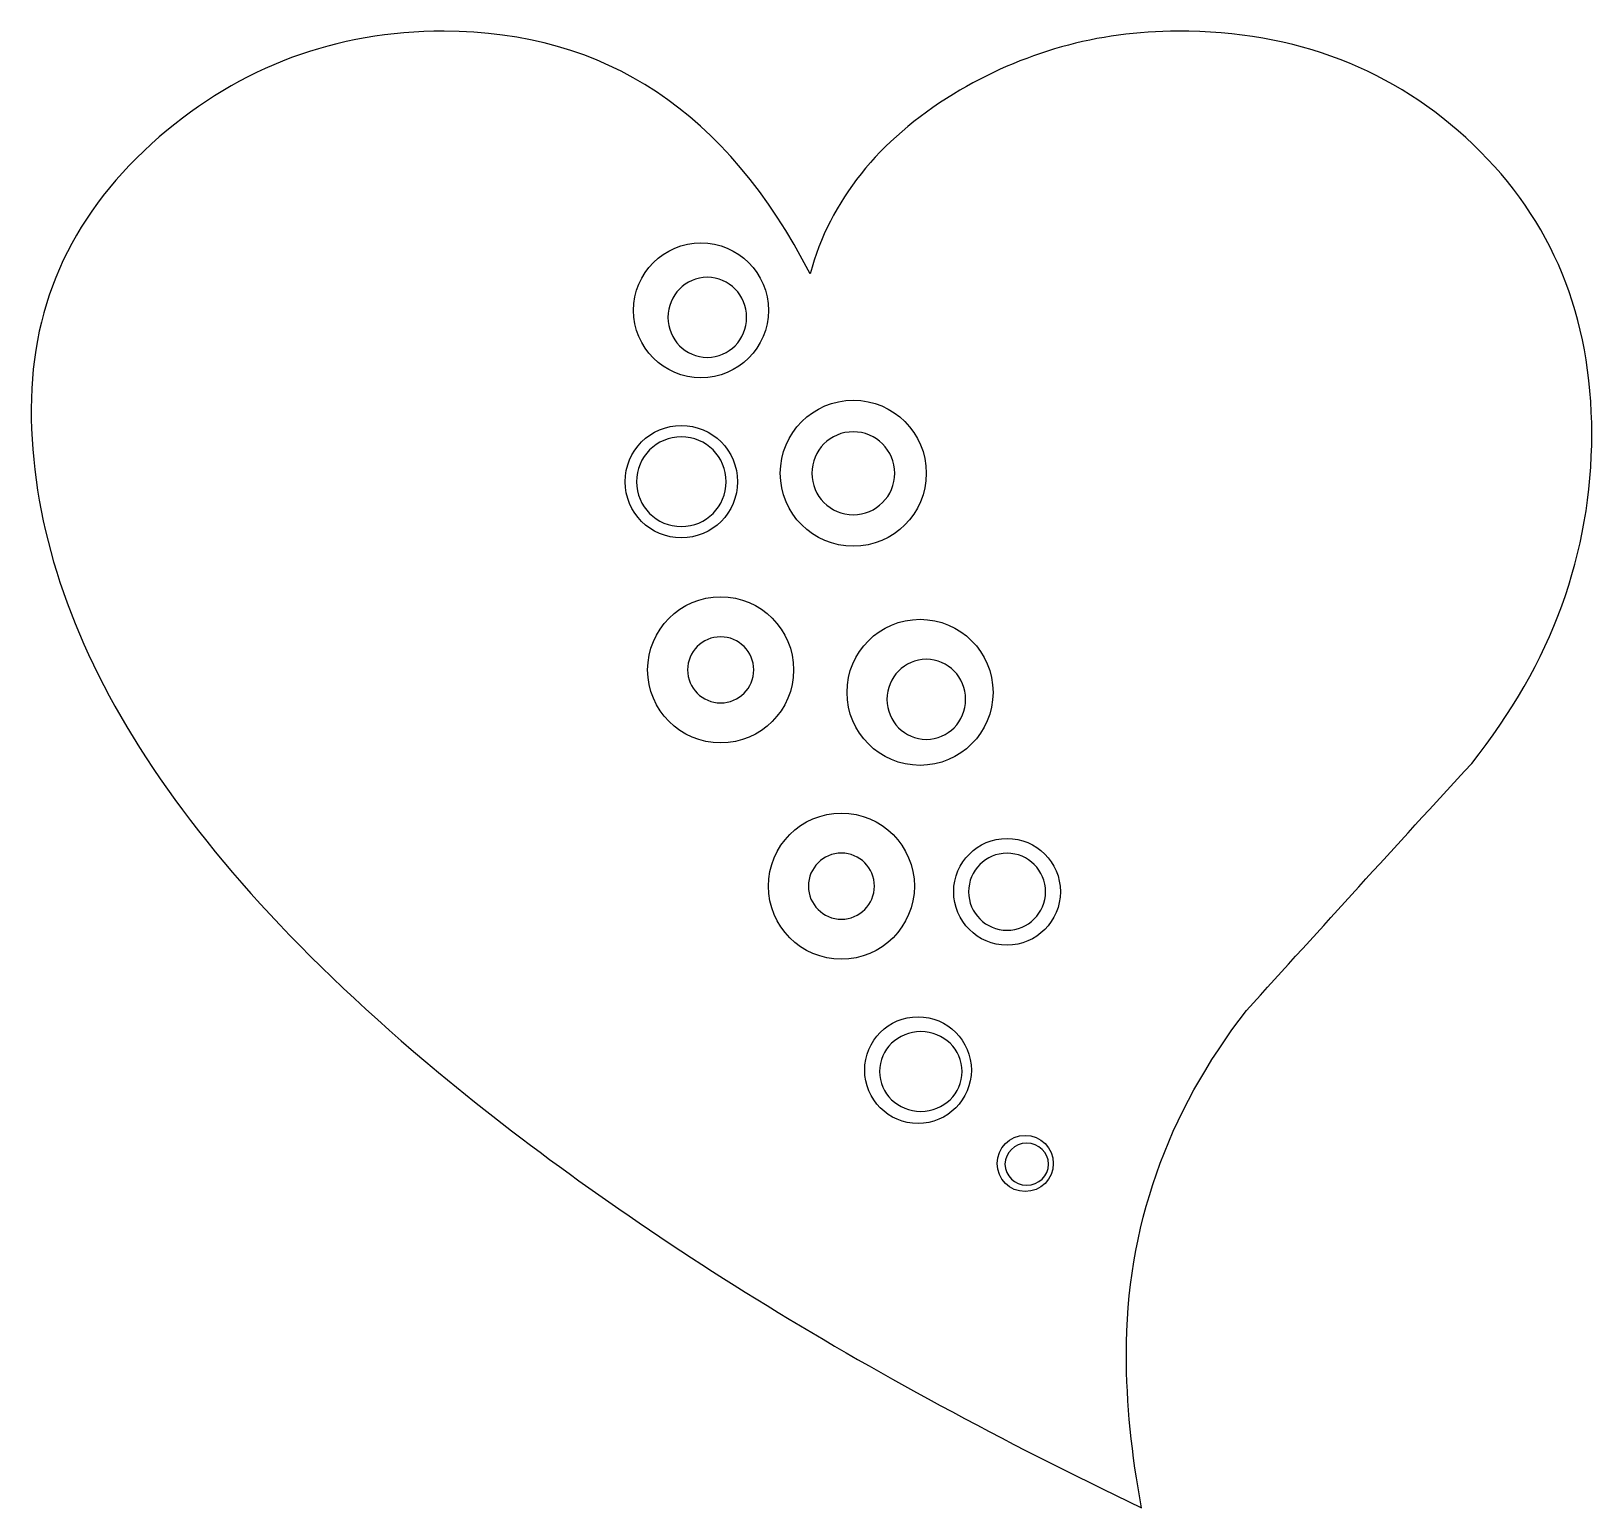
# Model space of a CAD drawing. Header units: centimetres. Extents: x -9.3 to 9.3, y -8.8 to 8.8.
import ezdxf

# ---------------------------------------------------------------- set-up
doc = ezdxf.new("R2010")
doc.units = ezdxf.units.CM
doc.header["$MEASUREMENT"] = 0
doc.layers.add('Camada 1', color=7, linetype='Continuous')

msp = doc.modelspace()

# ---------------------------------------------------------------- linework, layer by layer
at = {"layer": 'Camada 1'}
for points, knots in [([(-7.73935, 7.50278), (-6.77373, 8.33939), (-5.64774, 8.75735), (-4.36039, 8.75735), (-4.36039, 8.75735), (-2.44713, 8.75735), (-0.99883, 7.79763), (-0.01725, 5.87813), (-0.01725, 5.87813), (0.22249, 6.75292), (0.79021, 7.46412), (1.68325, 8.01043), (1.68325, 8.01043), (2.50399, 8.50819), (3.39161, 8.75735), (4.34872, 8.75735), (4.34872, 8.75735), (5.74834, 8.75735), (6.91632, 8.30854), (7.85284, 7.41245), (7.85284, 7.41245), (8.79018, 6.51559), (9.25873, 5.37172), (9.25873, 3.98062), (9.25873, 3.98062), (9.25873, 2.56513), (8.78446, 1.26279), (7.83411, 0.07246), (7.83411, 0.07246), (6.93921, -0.90081), (6.04926, -1.87794), (5.16229, -2.85875), (5.16229, -2.85875), (4.21103, -4.08083), (3.73627, -5.44106), (3.73627, -6.9354), (3.73627, -6.9354), (3.73627, -7.51471), (3.79755, -8.12274), (3.91693, -8.75735), (3.91693, -8.75735), (0.59783, -7.17371), (-2.18297, -5.45223), (-4.42473, -3.59411), (-4.42473, -3.59411), (-7.64683, -0.91589), (-9.25872, 1.70869), (-9.25872, 4.28211), (-9.25872, 4.28211), (-9.25872, 5.55251), (-8.75178, 6.62648), (-7.73935, 7.50278)], [0, 0, 0, 0, 0.07142857, 0.07142857, 0.07142857, 0.07142857, 0.14285714, 0.14285714, 0.14285714, 0.14285714, 0.21428571, 0.21428571, 0.21428571, 0.21428571, 0.28571429, 0.28571429, 0.28571429, 0.28571429, 0.35714286, 0.35714286, 0.35714286, 0.35714286, 0.42857143, 0.42857143, 0.42857143, 0.42857143, 0.5, 0.5, 0.5, 0.5, 0.57142857, 0.57142857, 0.57142857, 0.57142857, 0.64285714, 0.64285714, 0.64285714, 0.64285714, 0.71428571, 0.71428571, 0.71428571, 0.71428571, 0.78571429, 0.78571429, 0.78571429, 0.78571429, 0.85714286, 0.85714286, 0.85714286, 0.85714286, 1, 1, 1, 1]), ([(-1.3112, 6.24619), (-1.75279, 6.24619), (-2.11082, 5.88821), (-2.11082, 5.44654), (-2.11082, 5.44654), (-2.11082, 5.00495), (-1.75279, 4.64692), (-1.3112, 4.64692), (-1.3112, 4.64692), (-0.86953, 4.64692), (-0.51155, 5.00495), (-0.51155, 5.44654), (-0.51155, 5.44654), (-0.51155, 5.88824), (-0.86953, 6.24619), (-1.3112, 6.24619)], [0, 0, 0, 0, 0.2, 0.2, 0.2, 0.2, 0.4, 0.4, 0.4, 0.4, 0.6, 0.6, 0.6, 0.6, 1, 1, 1, 1]), ([(-0.76943, 5.36328), (-0.76943, 5.10089), (-0.97845, 4.88817), (-1.23621, 4.88817), (-1.23621, 4.88817), (-1.49397, 4.88817), (-1.70299, 5.1009), (-1.70299, 5.36328), (-1.70299, 5.36328), (-1.70299, 5.62567), (-1.49397, 5.83839), (-1.23621, 5.83839), (-1.23621, 5.83839), (-0.97845, 5.83839), (-0.76943, 5.62564), (-0.76943, 5.36328)], [0, 0, 0, 0, 0.2, 0.2, 0.2, 0.2, 0.4, 0.4, 0.4, 0.4, 0.6, 0.6, 0.6, 0.6, 1, 1, 1, 1]), ([(0.49607, 4.38038), (0.0176, 4.38038), (-0.37026, 3.99261), (-0.37026, 3.51411), (-0.37026, 3.51411), (-0.37026, 3.03566), (0.01759, 2.64784), (0.49607, 2.64784), (0.49607, 2.64784), (0.97452, 2.64784), (1.36234, 3.03569), (1.36234, 3.51411), (1.36234, 3.51411), (1.36234, 3.9926), (0.97451, 4.38038), (0.49607, 4.38038)], [0, 0, 0, 0, 0.2, 0.2, 0.2, 0.2, 0.4, 0.4, 0.4, 0.4, 0.6, 0.6, 0.6, 0.6, 1, 1, 1, 1]), ([(-1.54443, 4.08052), (-1.91241, 4.08052), (-2.21078, 3.78223), (-2.21078, 3.41414), (-2.21078, 3.41414), (-2.21078, 3.04616), (-1.91241, 2.74779), (-1.54443, 2.74779), (-1.54443, 2.74779), (-1.17637, 2.74779), (-0.87805, 3.04616), (-0.87805, 3.41414), (-0.87805, 3.41414), (-0.87805, 3.78221), (-1.17634, 4.08052), (-1.54443, 4.08052)], [0, 0, 0, 0, 0.2, 0.2, 0.2, 0.2, 0.4, 0.4, 0.4, 0.4, 0.6, 0.6, 0.6, 0.6, 1, 1, 1, 1]), ([(-1.01238, 3.41414), (-1.01238, 3.12035), (-1.25061, 2.88212), (-1.54443, 2.88212), (-1.54443, 2.88212), (-1.83822, 2.88212), (-2.07648, 3.12035), (-2.07648, 3.41414), (-2.07648, 3.41414), (-2.07648, 3.70796), (-1.83825, 3.94619), (-1.54443, 3.94619), (-1.54443, 3.94619), (-1.25061, 3.94622), (-1.01238, 3.70796), (-1.01238, 3.41414)], [0, 0, 0, 0, 0.2, 0.2, 0.2, 0.2, 0.4, 0.4, 0.4, 0.4, 0.6, 0.6, 0.6, 0.6, 1, 1, 1, 1]), ([(0.98777, 3.51413), (0.98777, 3.24256), (0.76758, 3.02235), (0.49607, 3.02235), (0.49607, 3.02235), (0.22445, 3.02235), (0.00424, 3.24256), (0.00424, 3.51413), (0.00424, 3.51413), (0.00424, 3.78567), (0.22445, 4.00588), (0.49607, 4.00588), (0.49607, 4.00588), (0.76756, 4.00588), (0.98777, 3.78567), (0.98777, 3.51413)], [0, 0, 0, 0, 0.2, 0.2, 0.2, 0.2, 0.4, 0.4, 0.4, 0.4, 0.6, 0.6, 0.6, 0.6, 1, 1, 1, 1]), ([(-1.07797, 2.0481), (-1.55639, 2.0481), (-1.94424, 1.66033), (-1.94424, 1.18183), (-1.94424, 1.18183), (-1.94424, 0.70341), (-1.55639, 0.31556), (-1.07797, 0.31556), (-1.07797, 0.31556), (-0.59947, 0.31556), (-0.2117, 0.70341), (-0.2117, 1.18183), (-0.2117, 1.18183), (-0.21169, 1.66035), (-0.59947, 2.0481), (-1.07797, 2.0481)], [0, 0, 0, 0, 0.2, 0.2, 0.2, 0.2, 0.4, 0.4, 0.4, 0.4, 0.6, 0.6, 0.6, 0.6, 1, 1, 1, 1]), ([(1.28765, 1.78159), (0.8092, 1.78159), (0.42138, 1.39382), (0.42138, 0.91532), (0.42138, 0.91532), (0.42138, 0.4369), (0.80921, 0.04905), (1.28765, 0.04905), (1.28765, 0.04905), (1.76607, 0.04905), (2.1539, 0.4369), (2.1539, 0.91532), (2.1539, 0.91532), (2.15389, 1.39379), (1.76607, 1.78159), (1.28765, 1.78159)], [0, 0, 0, 0, 0.2, 0.2, 0.2, 0.2, 0.4, 0.4, 0.4, 0.4, 0.6, 0.6, 0.6, 0.6, 1, 1, 1, 1]), ([(-0.68614, 1.18185), (-0.68614, 0.96547), (-0.86159, 0.79003), (-1.07796, 0.79003), (-1.07796, 0.79003), (-1.29433, 0.79003), (-1.46978, 0.96548), (-1.46978, 1.18185), (-1.46978, 1.18185), (-1.46978, 1.39822), (-1.29433, 1.57367), (-1.07796, 1.57367), (-1.07796, 1.57367), (-0.86159, 1.57367), (-0.68614, 1.3982), (-0.68614, 1.18185)], [0, 0, 0, 0, 0.2, 0.2, 0.2, 0.2, 0.4, 0.4, 0.4, 0.4, 0.6, 0.6, 0.6, 0.6, 1, 1, 1, 1]), ([(1.8293, 0.832), (1.8293, 0.56961), (1.62028, 0.35689), (1.36257, 0.35689), (1.36257, 0.35689), (1.10486, 0.35689), (0.89584, 0.56962), (0.89584, 0.832), (0.89584, 0.832), (0.89584, 1.09439), (1.10486, 1.30711), (1.36257, 1.30711), (1.36257, 1.30711), (1.62028, 1.30711), (1.8293, 1.09438), (1.8293, 0.832)], [0, 0, 0, 0, 0.2, 0.2, 0.2, 0.2, 0.4, 0.4, 0.4, 0.4, 0.6, 0.6, 0.6, 0.6, 1, 1, 1, 1]), ([(0.35473, -0.51738), (-0.12369, -0.51738), (-0.51154, -0.90523), (-0.51154, -1.38365), (-0.51154, -1.38365), (-0.51154, -1.86207), (-0.12369, -2.24992), (0.35473, -2.24992), (0.35473, -2.24992), (0.83315, -2.24992), (1.221, -1.86207), (1.221, -1.38365), (1.221, -1.38365), (1.221, -0.90523), (0.83315, -0.51738), (0.35473, -0.51738)], [0, 0, 0, 0, 0.2, 0.2, 0.2, 0.2, 0.4, 0.4, 0.4, 0.4, 0.6, 0.6, 0.6, 0.6, 1, 1, 1, 1]), ([(2.3205, -0.81726), (1.97091, -0.81726), (1.68746, -1.10073), (1.68746, -1.4503), (1.68746, -1.4503), (1.68746, -1.79989), (1.97091, -2.08334), (2.3205, -2.08334), (2.3205, -2.08334), (2.67007, -2.08334), (2.95354, -1.79989), (2.95354, -1.4503), (2.95354, -1.4503), (2.95352, -1.10071), (2.67007, -0.81726), (2.3205, -0.81726)], [0, 0, 0, 0, 0.2, 0.2, 0.2, 0.2, 0.4, 0.4, 0.4, 0.4, 0.6, 0.6, 0.6, 0.6, 1, 1, 1, 1]), ([(0.74647, -1.38365), (0.74647, -1.59997), (0.57102, -1.77542), (0.3547, -1.77542), (0.3547, -1.77542), (0.13832, -1.77542), (-0.03712, -1.59997), (-0.03712, -1.38365), (-0.03712, -1.38365), (-0.03712, -1.16733), (0.13833, -0.99191), (0.3547, -0.99191), (0.3547, -0.99191), (0.57105, -0.99191), (0.74647, -1.16733), (0.74647, -1.38365)], [0, 0, 0, 0, 0.2, 0.2, 0.2, 0.2, 0.4, 0.4, 0.4, 0.4, 0.6, 0.6, 0.6, 0.6, 1, 1, 1, 1]), ([(2.7773, -1.45027), (2.7773, -1.7025), (2.57272, -1.9071), (2.32047, -1.9071), (2.32047, -1.9071), (2.06822, -1.9071), (1.86364, -1.70252), (1.86364, -1.45027), (1.86364, -1.45027), (1.86364, -1.19802), (2.06822, -0.99344), (2.32047, -0.99344), (2.32047, -0.99344), (2.57272, -0.99344), (2.7773, -1.19805), (2.7773, -1.45027)], [0, 0, 0, 0, 0.2, 0.2, 0.2, 0.2, 0.4, 0.4, 0.4, 0.4, 0.6, 0.6, 0.6, 0.6, 1, 1, 1, 1]), ([(1.26394, -2.93292), (0.91435, -2.93292), (0.6309, -3.21639), (0.6309, -3.56599), (0.6309, -3.56599), (0.6309, -3.91556), (0.91435, -4.19903), (1.26394, -4.19903), (1.26394, -4.19903), (1.61367, -4.19903), (1.89698, -3.91556), (1.89698, -3.56599), (1.89698, -3.56599), (1.89698, -3.21639), (1.61367, -2.93292), (1.26394, -2.93292)], [0, 0, 0, 0, 0.2, 0.2, 0.2, 0.2, 0.4, 0.4, 0.4, 0.4, 0.6, 0.6, 0.6, 0.6, 1, 1, 1, 1]), ([(1.78739, -3.58263), (1.78739, -3.84399), (1.56797, -4.05613), (1.29725, -4.05613), (1.29725, -4.05613), (1.02666, -4.05613), (0.80724, -3.84399), (0.80724, -3.58263), (0.80724, -3.58263), (0.80724, -3.3213), (1.02666, -3.10916), (1.29725, -3.10916), (1.29725, -3.10916), (1.56797, -3.10918), (1.78739, -3.3213), (1.78739, -3.58263)], [0, 0, 0, 0, 0.2, 0.2, 0.2, 0.2, 0.4, 0.4, 0.4, 0.4, 0.6, 0.6, 0.6, 0.6, 1, 1, 1, 1]), ([(2.53614, -4.34011), (2.35212, -4.34011), (2.20295, -4.48928), (2.20295, -4.6733), (2.20295, -4.6733), (2.20295, -4.85732), (2.35212, -5.00649), (2.53614, -5.00649), (2.53614, -5.00649), (2.72018, -5.00649), (2.86933, -4.85732), (2.86933, -4.6733), (2.86933, -4.6733), (2.86933, -4.48928), (2.72018, -4.34011), (2.53614, -4.34011)], [0, 0, 0, 0, 0.2, 0.2, 0.2, 0.2, 0.4, 0.4, 0.4, 0.4, 0.6, 0.6, 0.6, 0.6, 1, 1, 1, 1]), ([(2.81167, -4.68213), (2.81167, -4.81971), (2.6961, -4.93124), (2.5537, -4.93124), (2.5537, -4.93124), (2.4112, -4.93124), (2.29576, -4.81972), (2.29576, -4.68213), (2.29576, -4.68213), (2.29576, -4.54457), (2.4112, -4.43305), (2.5537, -4.43305), (2.5537, -4.43305), (2.6961, -4.43305), (2.81167, -4.54458), (2.81167, -4.68213)], [0, 0, 0, 0, 0.2, 0.2, 0.2, 0.2, 0.4, 0.4, 0.4, 0.4, 0.6, 0.6, 0.6, 0.6, 1, 1, 1, 1])]:
    msp.add_open_spline(points, degree=3, knots=knots, dxfattribs=at)

doc.saveas('drawing.dxf')
